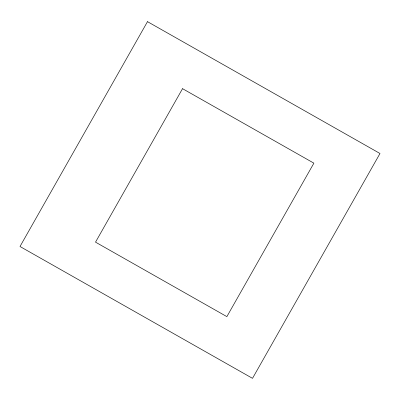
<?xml version="1.0" encoding="UTF-8"?>
<svg xmlns="http://www.w3.org/2000/svg" width="400" height="400" viewBox="0 0 400 400"><rect width="100%" height="100%" fill="white"/><g stroke="black" fill="none" stroke-linecap="round" stroke-linejoin="round"><path stroke-width="0.6" d="M147.49 21.66L20 246.5L252.51 378.34L380 153.5L147.49 21.66M182.54 88.675L95.515 242.15L226.865 316.63L313.89 163.16L182.54 88.675"/></g></svg>
